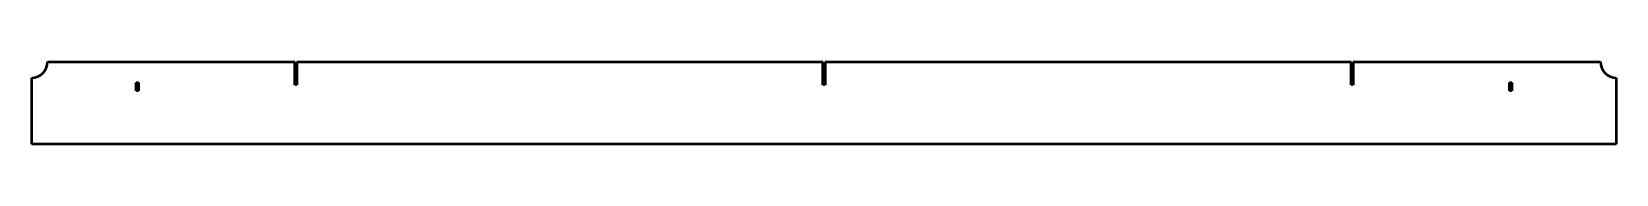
# Model space of a CAD drawing. Header units: millimetres. Extents: x 0 to 1500, y 0 to 78.
import ezdxf

# ---------------------------------------------------------------- set-up
doc = ezdxf.new("R2010")
doc.units = ezdxf.units.MM
doc.layers.add('IV_INTERIOR_PROFILES', color=7, linetype='Continuous', lineweight=50)
doc.layers.add('IV_OUTER_PROFILE', color=7, linetype='Continuous', lineweight=50)

msp = doc.modelspace()

# ---------------------------------------------------------------- linework, layer by layer
at = {"layer": 'IV_INTERIOR_PROFILES'}
for p, q in [((99, 58.4), (101, 58.4)), ((99, 50.4), (99, 58.4)), ((101, 50.4), (99, 50.4)), ((101, 58.4), (101, 50.4)), ((1399, 58.4), (1401, 58.4)), ((1399, 50.4), (1399, 58.4)), ((1401, 50.4), (1399, 50.4)), ((1401, 58.4), (1401, 50.4))]:
    msp.add_line(p, q, dxfattribs=at)
at = {"layer": 'IV_OUTER_PROFILE'}
for p, q in [((15, 77.9), (249, 77.9)), ((249, 56.2), (249, 77.9)), ((251, 77.9), (251, 56.2)), ((251, 77.9), (749, 77.9)), ((749, 56.2), (749, 77.9)), ((751, 77.9), (1249, 77.9)), ((751, 77.9), (751, 56.2)), ((1249, 56.2), (1249, 77.9)), ((1251, 77.9), (1251, 56.2)), ((1251, 77.9), (1485, 77.9)), ((0, 0), (0, 62.9)), ((1500, 62.9), (1500, 0)), ((251, 56.2), (249, 56.2)), ((751, 56.2), (749, 56.2)), ((1251, 56.2), (1249, 56.2)), ((1500, 0), (0, 0))]:
    msp.add_line(p, q, dxfattribs=at)
for centre, start, end in [((0, 77.9), 270, 0), ((1500, 77.9), 180, 270)]:
    msp.add_arc(centre, 15, start, end, dxfattribs=at)

doc.saveas('drawing.dxf')
